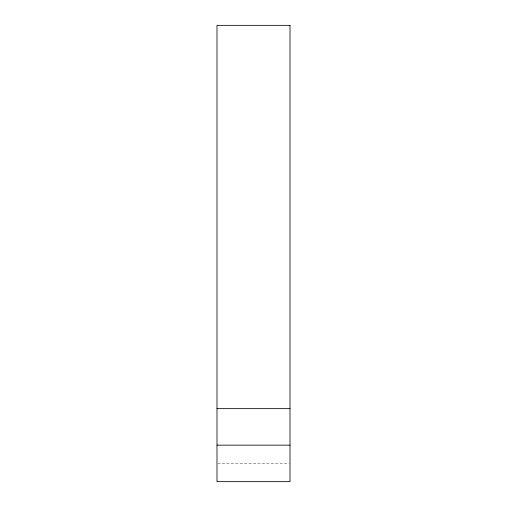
<?xml version="1.0" encoding="UTF-8"?>
<svg xmlns="http://www.w3.org/2000/svg" width="507" height="507" viewBox="0 0 507 507"><rect width="100%" height="100%" fill="white"/><g stroke="black" fill="none" stroke-linecap="round" stroke-linejoin="round"><path stroke-width="0.38" stroke-dasharray="2.54 1.9" d="M217.782 463.398L289.091 463.398"/><path stroke-width="0.76" d="M216.996 408.642L290.004 408.642M216.996 445.146L290.004 445.146M290.004 25.35L216.996 25.35L216.996 481.65L290.004 481.65L290.004 25.35"/></g></svg>
